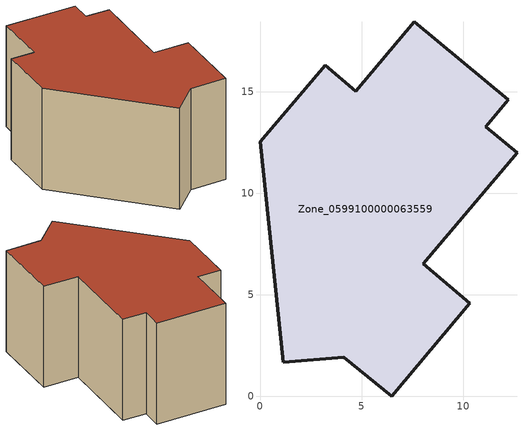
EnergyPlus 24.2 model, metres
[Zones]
Zone_0599100000063559
 floor ground (C_G): 8.03,6.52 10.34,4.58 6.49,0 4.13,1.92 1.15,1.66 0,12.53 3.21,16.31 4.72,15.02 7.61,18.44 12.24,14.59 11.13,13.28 12.66,11.98 z0
 wall outside (C_F): 4.13,1.92 6.49,0 10.34,4.58 8.03,6.52 12.66,11.98 11.13,13.28 12.24,14.59 7.61,18.44 4.72,15.02 3.21,16.31 0,12.53 1.15,1.66 4.13,1.92 z0:9.03
 roof outside (C_R): 7.61,18.44 4.72,15.02 3.21,16.31 0,12.53 1.15,1.66 4.13,1.92 6.49,0 10.34,4.58 8.03,6.52 12.66,11.98 11.13,13.28 12.24,14.59 z9.03
[BUILDING]
Pand.0599100000063559: North Axis=0; Terrain=City; Loads Convergence Tolerance Value=0.04; Temperature Convergence Tolerance Value=0.4; Solar Distribution=FullExterior; Maximum Number of Warmup Days=25; Minimum Number of Warmup Days=1
[Site:Location]
Rotterdam.The.Hague.AP_ZH_NLD Design_Conditions: Latitude=51.96; Longitude=4.45; Time Zone=1; Elevation=-4.5
[SITE:GROUNDTEMPERATURE:BUILDINGSURFACE]
18, 18, 18, 18, 18, 18, 18, 18, 18, 18, 18, 18
[MATERIAL] Thermal Absorptance=0.9; Solar Absorptance=0.7; Visible Absorptance=0.7
Name | Roughness | Thickness | Conductivity | Density | Specific Heat
G.TC.1946 | MediumSmooth | 0.15 | 1 | 540 | 1210
F.TC.1946 | Rough | 0.3 | 0.857143 | 1920 | 840
R.TC.1946 | MediumRough | 0.2 | 0.909091 | 1500 | 1000
[CONSTRUCTION]
C_G: G.TC.1946
C_F: F.TC.1946
C_R: R.TC.1946
[ZONE]
Zone_0599100000063559: Type=1; Multiplier=1; Ceiling Height=Autocalculate; Volume=Autocalculate; Floor Area=autocalculate; Part of Total Floor Area=Yes
[ZONEINFILTRATION:DESIGNFLOWRATE]
Infil_Zone_0599100000063559: Zone or ZoneList or Space or SpaceList=Zone_0599100000063559; Schedule=AlwaysOn; Design Flow Rate Calculation Method=Flow/Area; Flow Rate per Floor Area=0.003; Constant Term Coefficient=1; Temperature Term Coefficient=0; Velocity Term Coefficient=0; Velocity Squared Term Coefficient=0
[HVACTEMPLATE:ZONE:IDEALLOADSAIRSYSTEM]
Zone_0599100000063559: Maximum Heating Supply Air Temperature=50; Minimum Cooling Supply Air Temperature=13; Maximum Heating Supply Air Humidity Ratio=0.0156; Minimum Cooling Supply Air Humidity Ratio=0.0077; Heating Limit=NoLimit; Cooling Limit=NoLimit; Dehumidification Control Type=ConstantSensibleHeatRatio; Cooling Sensible Heat Ratio=0.7; Dehumidification Setpoint=60; Humidification Control Type=None; Humidification Setpoint=30; Outdoor Air Method=None; Outdoor Air Flow Rate per Person=0.00944; Outdoor Air Flow Rate per Zone Floor Area=0; Outdoor Air Flow Rate per Zone=0; Demand Controlled Ventilation Type=None; Outdoor Air Economizer Type=NoEconomizer; Heat Recovery Type=None; Sensible Heat Recovery Effectiveness=0.7; Latent Heat Recovery Effectiveness=0.65
[ZONECONTROL:THERMOSTAT]
ThermostatControl_Zone_0599100000063559: Zone or ZoneList=Zone_0599100000063559; Control Type Schedule=DualSetpointControlType; Control 1=Thermostat_Zone_0599100000063559; Temperature Difference Between Cutout And Setpoint=0
[THERMOSTATSETPOINT:DUALSETPOINT]
Thermostat_Zone_0599100000063559: Heating Setpoint Temperature Schedule=HeatingSetpoint_Zone_0599100000063559; Cooling Setpoint Temperature Schedule=CoolingSetpoint_Zone_0599100000063559
[SCHEDULE:COMPACT]
HeatingSetpoint_Zone_0599100000063559: Through: 12/31, For: AllDays, Until: 24:00, 21
CoolingSetpoint_Zone_0599100000063559: Through: 12/31, For: AllDays, Until: 24:00, 24
DualSetpointControlType: Through: 12/31, For: AllDays, Until: 24:00, 4
AlwaysOn: Through: 12/31, For: AllDays, Until: 24:00, 1
